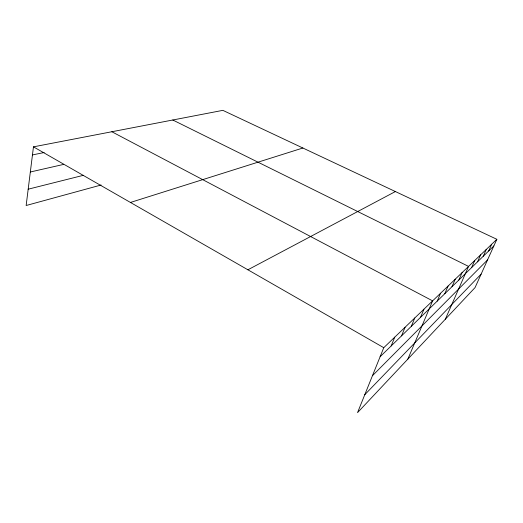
<?xml version="1.0" encoding="UTF-8"?>
<svg xmlns="http://www.w3.org/2000/svg" width="523" height="523" viewBox="0 0 523 523"><rect width="100%" height="100%" fill="white"/><g stroke="black" fill="none" stroke-linecap="round" stroke-linejoin="round"><path stroke-width="0.78" d="M496.85 239.299L383.764 347.69L357.529 412.647L475.047 287.591L496.85 239.299L222.857 110.353L33.465 146.845L26.15 205.506L101.116 185.005M391.158 345.965L394.76 337.152M401.533 335.858L405.09 327.254M411.294 326.352L414.811 317.938M420.499 317.383L423.97 309.158M407.848 359.105L432.619 300.862L111.844 131.744M437.189 301.124L440.569 293.246M444.772 293.736L448.106 286.022M451.977 286.722L455.265 279.158M458.834 280.04L462.077 272.627M445.302 319.246L468.562 266.41L172.786 119.996M471.589 267.613L474.747 260.487M477.538 261.82L480.65 254.825M483.219 256.283L486.292 249.419M488.652 250.988L491.685 244.248M364.773 394.715L481.134 274.111M372.448 375.71L487.528 259.944M380.116 356.719L493.862 245.921M247.895 269.79L395.388 191.549M130.449 202.453L302.876 148.009M28.183 189.189L83.471 175.297M30.327 171.989L63.564 164.425M32.459 154.919L44.154 152.533M33.465 146.845L383.764 347.69"/></g></svg>
